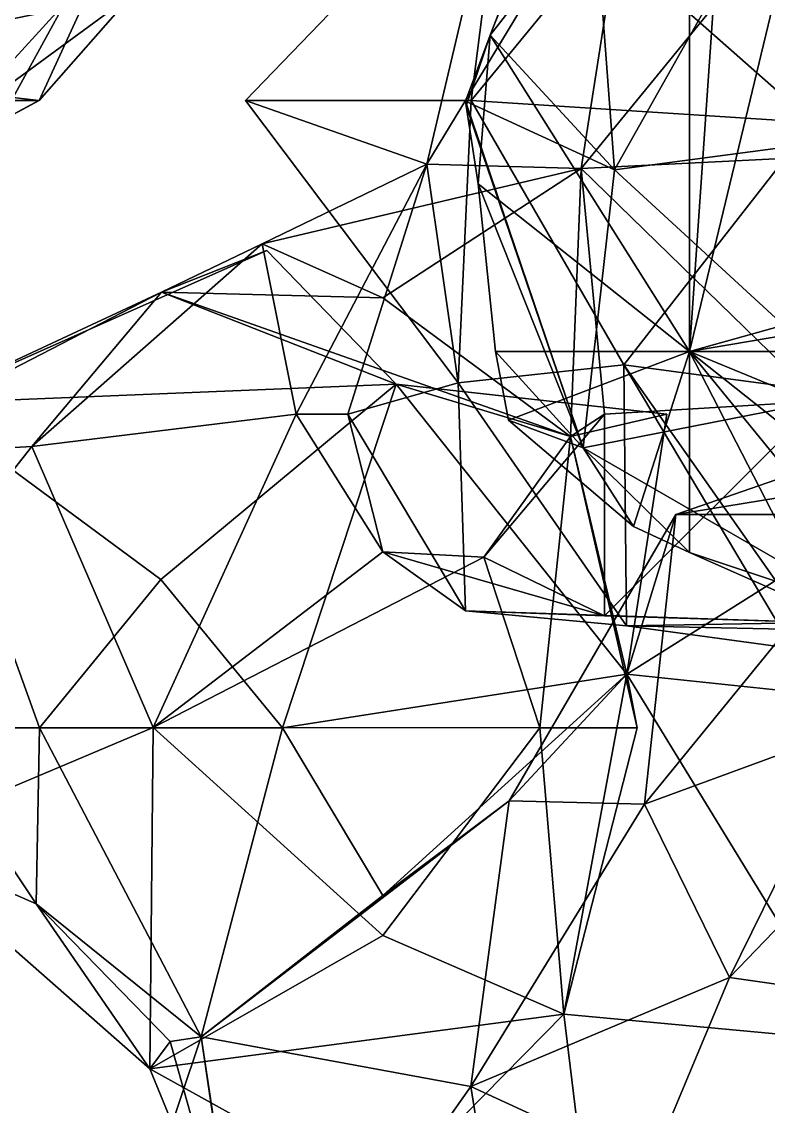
# Model space of a CAD drawing. Extents: x 290095 to 295679, y 4553756 to 4561441.
# Drawn here: x 293982.1 to 294024.5, y 4558671.6 to 4558733.2 of the extents above; entities that cross this region are included whole.
import ezdxf

# ---------------------------------------------------------------- set-up
doc = ezdxf.new("R2010")
doc.units = 0
doc.layers.add('Au_ppm_Pref_-_0_5', color=7, linetype='CONTINUOUS')

msp = doc.modelspace()

# ---------------------------------------------------------------- linework, layer by layer
at = {"layer": 'Au_ppm_Pref_-_0_5'}
for points in [[(293991.168, 4558746.394, 1870.241), (293967.814, 4558748.371, 1872.922), (293974.465, 4558732.861, 1870.887)], [(294027.015, 4558727.496, 1872.404), (294025.032, 4558748.246, 1874.998), (294015.176, 4558737.956, 1873.755)], [(294028.011, 4558747.812, 1941.667), (294020, 4558714.485, 1944.21), (294022.247, 4558747.154, 1941.972)], [(294056.977, 4558724.822, 1941.856), (294020, 4558714.485, 1944.21), (294028.011, 4558747.812, 1941.667)], [(294020, 4558746.991, 1942.084), (294008.684, 4558732.45, 1943.022), (294013.944, 4558746.067, 1942.138)], [(294020, 4558714.485, 1944.21), (294008.684, 4558732.45, 1943.022), (294020, 4558746.991, 1942.084)], [(294022.247, 4558747.154, 1941.972), (294020, 4558714.485, 1944.21), (294020, 4558746.991, 1942.084)], [(293974.465, 4558732.861, 1870.887), (293977.379, 4558733.367, 1869.345), (293991.168, 4558746.394, 1870.241)], [(293977.379, 4558733.367, 1869.345), (293981.506, 4558728.741, 1868.942), (293991.168, 4558746.394, 1870.241)], [(293983.069, 4558728.741, 1870.887), (293991.168, 4558746.394, 1870.241), (293981.506, 4558728.741, 1868.942)], [(293988.374, 4558734.776, 1875.571), (293991.168, 4558746.394, 1870.241), (293983.069, 4558728.741, 1870.887)], [(294008.684, 4558732.45, 1943.022), (294014.134, 4558746.265, 1941.959), (294013.944, 4558746.067, 1942.138)], [(294015.733, 4558724.8, 1937.796), (294014.134, 4558746.265, 1941.959), (294008.684, 4558732.45, 1943.022)], [(294027.617, 4558745.95, 1935.626), (294014.134, 4558746.265, 1941.959), (294015.733, 4558724.8, 1937.796)], [(293977.639, 4558745.72, 1888.131), (293993.427, 4558744.035, 1882.643), (293978.152, 4558727.29, 1882.703)], [(294042.831, 4558728.407, 1936.962), (294027.617, 4558745.95, 1935.626), (294015.733, 4558724.8, 1937.796)], [(294005.077, 4558725.122, 1883.159), (294016.953, 4558744.707, 1881.733), (294013.838, 4558724.882, 1888.05)], [(294005.077, 4558725.122, 1883.159), (294009.557, 4558744.049, 1876.827), (294016.953, 4558744.707, 1881.733)], [(294016.953, 4558744.707, 1881.733), (294027.775, 4558741.941, 1887.166), (294013.838, 4558724.882, 1888.05)], [(293978.152, 4558727.29, 1882.703), (293993.427, 4558744.035, 1882.643), (293988.374, 4558734.776, 1875.571)], [(294005.077, 4558725.122, 1883.159), (293994.795, 4558728.741, 1876.827), (294009.557, 4558744.049, 1876.827)], [(293994.795, 4558728.741, 1876.827), (294007.601, 4558728.741, 1873.256), (294009.557, 4558744.049, 1876.827)], [(294009.557, 4558744.049, 1876.827), (294007.601, 4558728.741, 1873.256), (294015.176, 4558737.956, 1873.755)], [(294039.347, 4558726.145, 1887.356), (294013.838, 4558724.882, 1888.05), (294027.775, 4558741.941, 1887.166)], [(294015.176, 4558737.956, 1873.755), (294007.601, 4558728.741, 1873.256), (294027.015, 4558727.496, 1872.404)], [(293967.533, 4558730.534, 1876.126), (293978.152, 4558727.29, 1882.703), (293988.374, 4558734.776, 1875.571)], [(293967.533, 4558730.534, 1876.126), (293988.374, 4558734.776, 1875.571), (293983.05, 4558728.741, 1873.561)], [(293988.374, 4558734.776, 1875.571), (293983.069, 4558728.741, 1870.887), (293983.05, 4558728.741, 1873.561)], [(294007.322, 4558728.442, 1943.282), (294007.286, 4558728.71, 1943.265), (294008.684, 4558732.45, 1943.022)], [(294007.286, 4558728.71, 1943.265), (294015.733, 4558724.8, 1937.796), (294008.684, 4558732.45, 1943.022)], [(294008.684, 4558732.45, 1943.022), (294008, 4558724.01, 1943.573), (294007.322, 4558728.442, 1943.282)], [(294020, 4558714.485, 1944.21), (294008, 4558724.01, 1943.573), (294008.684, 4558732.45, 1943.022)], [(293967.533, 4558730.534, 1876.126), (293983.05, 4558728.741, 1873.561), (293976.635, 4558725.277, 1870.645)], [(293983.05, 4558728.741, 1873.561), (293983.069, 4558728.741, 1870.887), (293976.635, 4558725.277, 1870.645)], [(293983.069, 4558728.741, 1870.887), (293981.506, 4558728.741, 1868.942), (293976.635, 4558725.277, 1870.645)], [(294006.861, 4558712.706, 1877.606), (293994.795, 4558728.741, 1876.827), (294005.077, 4558725.122, 1883.159)], [(294006.861, 4558712.706, 1877.606), (294007.601, 4558728.741, 1873.256), (293994.795, 4558728.741, 1876.827)], [(294006.861, 4558712.706, 1877.606), (294016.265, 4558713.73, 1872.336), (294007.601, 4558728.741, 1873.256)], [(294013.963, 4558709.017, 1941.656), (294007.286, 4558728.71, 1943.265), (294007.322, 4558728.442, 1943.282)], [(294015.733, 4558724.8, 1937.796), (294007.286, 4558728.71, 1943.265), (294013.963, 4558709.017, 1941.656)], [(294013.963, 4558709.017, 1941.656), (294007.322, 4558728.442, 1943.282), (294008, 4558724.01, 1943.573)], [(294027.015, 4558727.496, 1872.404), (294007.601, 4558728.741, 1873.256), (294016.265, 4558713.73, 1872.336)], [(294042.831, 4558728.407, 1936.962), (294015.733, 4558724.8, 1937.796), (294029.565, 4558712.085, 1937.451)], [(294027.015, 4558727.496, 1872.404), (294016.265, 4558713.73, 1872.336), (294040.463, 4558710.497, 1870.769)], [(294027.409, 4558711.661, 1887.374), (294013.838, 4558724.882, 1888.05), (294039.347, 4558726.145, 1887.356)], [(294013.838, 4558724.882, 1888.05), (293995.732, 4558720.602, 1888.705), (294005.077, 4558725.122, 1883.159)], [(293997.668, 4558710.923, 1886.391), (294005.077, 4558725.122, 1883.159), (293995.732, 4558720.602, 1888.705)], [(294013.838, 4558724.882, 1888.05), (294002.577, 4558717.54, 1890.911), (293995.732, 4558720.602, 1888.705)], [(293997.668, 4558710.923, 1886.391), (294000.592, 4558710.923, 1882.766), (294005.077, 4558725.122, 1883.159)], [(294006.861, 4558712.706, 1877.606), (294005.077, 4558725.122, 1883.159), (294000.592, 4558710.923, 1882.766)], [(294013.838, 4558724.882, 1888.05), (294013.236, 4558709.662, 1894.99), (294002.577, 4558717.54, 1890.911)], [(294013.838, 4558724.882, 1888.05), (294015.161, 4558710.923, 1888.705), (294013.236, 4558709.662, 1894.99)], [(294013.838, 4558724.882, 1888.05), (294027.409, 4558711.661, 1887.374), (294015.161, 4558710.923, 1888.705)], [(294015.733, 4558724.8, 1937.796), (294013.963, 4558709.017, 1941.656), (294029.565, 4558712.085, 1937.451)], [(294056.977, 4558724.822, 1941.856), (294057.29, 4558720.809, 1942.104), (294020, 4558714.485, 1944.21)], [(294008.977, 4558714.485, 1944.577), (294008, 4558724.01, 1943.573), (294020, 4558714.485, 1944.21)], [(294013.963, 4558709.017, 1941.656), (294008, 4558724.01, 1943.573), (294008.977, 4558714.485, 1944.577)], [(293982.655, 4558709.095, 1890.225), (293995.732, 4558720.602, 1888.705), (293990.013, 4558717.845, 1894.608)], [(293982.655, 4558709.095, 1890.225), (293997.668, 4558710.923, 1886.391), (293995.732, 4558720.602, 1888.705)], [(294002.577, 4558717.54, 1890.911), (293990.013, 4558717.845, 1894.608), (293995.732, 4558720.602, 1888.705)], [(294057.29, 4558720.809, 1942.104), (294057.152, 4558714.485, 1942.524), (294020, 4558714.485, 1944.21)], [(293990.013, 4558717.845, 1894.608), (293996.007, 4558720.214, 1900.584), (293976.442, 4558711.531, 1900.615)], [(293996.007, 4558720.214, 1900.584), (294003.345, 4558712.618, 1901.622), (293976.442, 4558711.531, 1900.615)], [(293996.007, 4558720.214, 1900.584), (293990.013, 4558717.845, 1894.608), (294003.345, 4558712.618, 1901.622)], [(293982.655, 4558709.095, 1890.225), (293990.013, 4558717.845, 1894.608), (293971.835, 4558708.464, 1894.645)], [(293971.835, 4558708.464, 1894.645), (293990.013, 4558717.845, 1894.608), (293976.442, 4558711.531, 1900.615)], [(294003.345, 4558712.618, 1901.622), (293990.013, 4558717.845, 1894.608), (294013.236, 4558709.662, 1894.99)], [(294013.236, 4558709.662, 1894.99), (293990.013, 4558717.845, 1894.608), (294002.577, 4558717.54, 1890.911)], [(294009.71, 4558710.574, 1944.727), (294008.977, 4558714.485, 1944.577), (294020, 4558714.485, 1944.21)], [(294009.71, 4558710.574, 1944.727), (294013.963, 4558709.017, 1941.656), (294008.977, 4558714.485, 1944.577)], [(294009.71, 4558710.574, 1944.727), (294020, 4558714.485, 1944.21), (294016.812, 4558704.552, 1944.76)], [(294016.812, 4558704.552, 1944.76), (294020, 4558714.485, 1944.21), (294020, 4558703.059, 1944.721)], [(294020, 4558714.485, 1944.21), (294027.613, 4558699.689, 1944.431), (294020, 4558703.059, 1944.721)], [(294020, 4558714.485, 1944.21), (294032.117, 4558699.636, 1944.172), (294027.613, 4558699.689, 1944.431)], [(294020, 4558714.485, 1944.21), (294038.174, 4558700.061, 1943.803), (294032.117, 4558699.636, 1944.172)], [(294048.504, 4558702.746, 1943.256), (294020, 4558714.485, 1944.21), (294057.152, 4558714.485, 1942.524)], [(294038.174, 4558700.061, 1943.803), (294020, 4558714.485, 1944.21), (294048.504, 4558702.746, 1943.256)], [(294006.861, 4558712.706, 1877.606), (294016.425, 4558698.898, 1878.169), (294016.265, 4558713.73, 1872.336)], [(294025.075, 4558701.203, 1872.314), (294016.265, 4558713.73, 1872.336), (294025.863, 4558697.622, 1873.294)], [(294016.265, 4558713.73, 1872.336), (294016.425, 4558698.898, 1878.169), (294025.863, 4558697.622, 1873.294)], [(294040.463, 4558710.497, 1870.769), (294016.265, 4558713.73, 1872.336), (294025.075, 4558701.203, 1872.314)], [(293989.978, 4558701.529, 1903.392), (293976.442, 4558711.531, 1900.615), (294003.345, 4558712.618, 1901.622)], [(293996.88, 4558693.105, 1903.838), (293989.978, 4558701.529, 1903.392), (294003.345, 4558712.618, 1901.622)], [(293996.88, 4558693.105, 1903.838), (294003.345, 4558712.618, 1901.622), (294016.434, 4558696.153, 1901.007)], [(294006.861, 4558712.706, 1877.606), (294000.592, 4558710.923, 1882.766), (294007.273, 4558699.746, 1882.766)], [(294018.706, 4558710.923, 1900.584), (294016.434, 4558696.153, 1901.007), (294003.345, 4558712.618, 1901.622)], [(294013.236, 4558709.662, 1894.99), (294018.706, 4558710.923, 1900.584), (294003.345, 4558712.618, 1901.622)], [(294006.861, 4558712.706, 1877.606), (294007.273, 4558699.746, 1882.766), (294016.425, 4558698.898, 1878.169)], [(294032.66, 4558707.417, 1912.043), (294019.212, 4558705.215, 1906.523), (294040.012, 4558712.444, 1906.519)], [(294030.834, 4558705.223, 1901.042), (294040.012, 4558712.444, 1906.519), (294019.212, 4558705.215, 1906.523)], [(294030.132, 4558699.669, 1943.236), (294029.565, 4558712.085, 1937.451), (294013.963, 4558709.017, 1941.656)], [(293983.097, 4558693.105, 1903.827), (293976.214, 4558693.105, 1900.584), (293976.442, 4558711.531, 1900.615)], [(293989.978, 4558701.529, 1903.392), (293983.097, 4558693.105, 1903.827), (293976.442, 4558711.531, 1900.615)], [(294015.176, 4558699.46, 1886.587), (294015.161, 4558710.923, 1888.705), (294027.409, 4558711.661, 1887.374)], [(294015.176, 4558699.46, 1886.587), (294027.409, 4558711.661, 1887.374), (294027.331, 4558699.086, 1882.368)], [(293982.655, 4558709.095, 1890.225), (293989.536, 4558693.129, 1888.243), (293997.668, 4558710.923, 1886.391)], [(293997.668, 4558710.923, 1886.391), (293989.536, 4558693.129, 1888.243), (294002.577, 4558703.105, 1886.099)], [(294002.577, 4558703.105, 1886.099), (294000.592, 4558710.923, 1882.766), (293997.668, 4558710.923, 1886.391)], [(294002.577, 4558703.105, 1886.099), (294007.273, 4558699.746, 1882.766), (294000.592, 4558710.923, 1882.766)], [(294008.321, 4558702.799, 1888.705), (294013.236, 4558709.662, 1894.99), (294015.161, 4558710.923, 1888.705)], [(294015.176, 4558699.46, 1886.587), (294008.321, 4558702.799, 1888.705), (294015.161, 4558710.923, 1888.705)], [(294013.963, 4558709.017, 1941.656), (294009.71, 4558710.574, 1944.727), (294016.812, 4558704.552, 1944.76)], [(294013.236, 4558709.662, 1894.99), (294016.434, 4558696.153, 1901.007), (294018.706, 4558710.923, 1900.584)], [(294008.321, 4558702.799, 1888.705), (294011.49, 4558693.105, 1890.443), (294013.236, 4558709.662, 1894.99)], [(294017.032, 4558693.105, 1894.645), (294013.236, 4558709.662, 1894.99), (294011.49, 4558693.105, 1890.443)], [(294013.236, 4558709.662, 1894.99), (294017.032, 4558693.105, 1894.645), (294016.434, 4558696.153, 1901.007)], [(293982.655, 4558709.095, 1890.225), (293971.835, 4558708.464, 1894.645), (293970.051, 4558693.105, 1891.19)], [(293982.655, 4558709.095, 1890.225), (293970.051, 4558693.105, 1891.19), (293989.536, 4558693.129, 1888.243)], [(294020, 4558703.059, 1944.721), (294013.963, 4558709.017, 1941.656), (294016.812, 4558704.552, 1944.76)], [(294030.132, 4558699.669, 1943.236), (294013.963, 4558709.017, 1941.656), (294020, 4558703.059, 1944.721)], [(294032.66, 4558707.417, 1912.043), (294029.259, 4558693.105, 1912.463), (294017.434, 4558688.774, 1909.955)], [(294032.66, 4558707.417, 1912.043), (294017.434, 4558688.774, 1909.955), (294019.212, 4558705.215, 1906.523)], [(294009.765, 4558688.97, 1906.523), (294016.434, 4558696.153, 1901.007), (294019.212, 4558705.215, 1906.523)], [(294009.765, 4558688.97, 1906.523), (294019.212, 4558705.215, 1906.523), (294017.434, 4558688.774, 1909.955)], [(294040.537, 4558693.611, 1899.018), (294030.834, 4558705.223, 1901.042), (294016.434, 4558696.153, 1901.007)], [(294019.212, 4558705.215, 1906.523), (294016.434, 4558696.153, 1901.007), (294030.834, 4558705.223, 1901.042)], [(294008.321, 4558702.799, 1888.705), (294002.577, 4558703.105, 1886.099), (293989.536, 4558693.129, 1888.243)], [(294015.176, 4558699.46, 1886.587), (294007.273, 4558699.746, 1882.766), (294002.577, 4558703.105, 1886.099)], [(294015.176, 4558699.46, 1886.587), (294002.577, 4558703.105, 1886.099), (294008.321, 4558702.799, 1888.705)], [(294030.132, 4558699.669, 1943.236), (294020, 4558703.059, 1944.721), (294027.613, 4558699.689, 1944.431)], [(294011.49, 4558693.105, 1890.443), (294008.321, 4558702.799, 1888.705), (293989.536, 4558693.129, 1888.243)], [(293996.88, 4558693.105, 1903.838), (293983.097, 4558693.105, 1903.827), (293989.978, 4558701.529, 1903.392)], [(294015.176, 4558699.46, 1886.587), (294027.331, 4558699.086, 1882.368), (294007.273, 4558699.746, 1882.766)], [(294007.273, 4558699.746, 1882.766), (294027.331, 4558699.086, 1882.368), (294016.425, 4558698.898, 1878.169)], [(294027.331, 4558699.086, 1882.368), (294041.509, 4558698.367, 1877.406), (294016.425, 4558698.898, 1878.169)], [(294016.425, 4558698.898, 1878.169), (294041.509, 4558698.367, 1877.406), (294025.863, 4558697.622, 1873.294)], [(294002.577, 4558683.584, 1903.35), (293996.88, 4558693.105, 1903.838), (294016.434, 4558696.153, 1901.007)], [(294002.577, 4558683.584, 1903.35), (294016.434, 4558696.153, 1901.007), (294009.765, 4558688.97, 1906.523)], [(294012.852, 4558676.852, 1895.491), (294029.165, 4558675.323, 1898.663), (294016.434, 4558696.153, 1901.007)], [(294012.852, 4558676.852, 1895.491), (294016.434, 4558696.153, 1901.007), (294017.032, 4558693.105, 1894.645)], [(294040.537, 4558693.611, 1899.018), (294016.434, 4558696.153, 1901.007), (294029.165, 4558675.323, 1898.663)], [(293974.524, 4558686.79, 1895.359), (293989.536, 4558693.129, 1888.243), (293970.051, 4558693.105, 1891.19)], [(293989.348, 4558673.735, 1894.571), (293989.536, 4558693.129, 1888.243), (293974.524, 4558686.79, 1895.359)], [(293976.214, 4558693.105, 1900.584), (293982.907, 4558683.105, 1900.584), (293974.524, 4558686.79, 1895.359)], [(293982.907, 4558683.105, 1900.584), (293976.214, 4558693.105, 1900.584), (293983.097, 4558693.105, 1903.827)], [(293992.27, 4558675.561, 1905.908), (293982.907, 4558683.105, 1900.584), (293983.097, 4558693.105, 1903.827)], [(293992.27, 4558675.561, 1905.908), (293983.097, 4558693.105, 1903.827), (293996.88, 4558693.105, 1903.838)], [(293989.536, 4558693.129, 1888.243), (293989.348, 4558673.735, 1894.571), (294002.577, 4558681.309, 1890.713)], [(294002.577, 4558681.309, 1890.713), (294011.49, 4558693.105, 1890.443), (293989.536, 4558693.129, 1888.243)], [(293992.27, 4558675.561, 1905.908), (293996.88, 4558693.105, 1903.838), (294002.577, 4558683.584, 1903.35)], [(294002.577, 4558681.309, 1890.713), (294012.852, 4558676.852, 1895.491), (294011.49, 4558693.105, 1890.443)], [(294012.852, 4558676.852, 1895.491), (294017.032, 4558693.105, 1894.645), (294011.49, 4558693.105, 1890.443)], [(294029.259, 4558693.105, 1912.463), (294022.259, 4558678.923, 1913.851), (294017.434, 4558688.774, 1909.955)], [(294033.237, 4558690.317, 1916.61), (294022.259, 4558678.923, 1913.851), (294029.259, 4558693.105, 1912.463)], [(294033.237, 4558690.317, 1916.61), (294037.925, 4558676.687, 1919.981), (294022.259, 4558678.923, 1913.851)], [(293992.27, 4558675.561, 1905.908), (294009.765, 4558688.97, 1906.523), (294007.586, 4558672.736, 1911.585)], [(293992.27, 4558675.561, 1905.908), (294002.577, 4558683.584, 1903.35), (294009.765, 4558688.97, 1906.523)], [(294009.765, 4558688.97, 1906.523), (294017.434, 4558688.774, 1909.955), (294007.586, 4558672.736, 1911.585)], [(294007.586, 4558672.736, 1911.585), (294017.434, 4558688.774, 1909.955), (294022.259, 4558678.923, 1913.851)], [(293982.907, 4558683.105, 1900.584), (293989.348, 4558673.735, 1894.571), (293974.524, 4558686.79, 1895.359)], [(293992.27, 4558675.561, 1905.908), (293990.503, 4558675.287, 1900.584), (293982.907, 4558683.105, 1900.584)], [(293990.503, 4558675.287, 1900.584), (293989.348, 4558673.735, 1894.571), (293982.907, 4558683.105, 1900.584)], [(294002.577, 4558681.309, 1890.713), (293989.348, 4558673.735, 1894.571), (294012.852, 4558676.852, 1895.491)], [(294022.259, 4558678.923, 1913.851), (294017.726, 4558668.061, 1917.195), (294007.586, 4558672.736, 1911.585)], [(294017.726, 4558668.061, 1917.195), (294022.259, 4558678.923, 1913.851), (294037.925, 4558676.687, 1919.981)], [(293989.348, 4558673.735, 1894.571), (294002.577, 4558666.4, 1897.622), (294012.852, 4558676.852, 1895.491)], [(294015.198, 4558657.564, 1900.607), (294012.852, 4558676.852, 1895.491), (294002.577, 4558666.4, 1897.622)], [(294015.198, 4558657.564, 1900.607), (294029.165, 4558675.323, 1898.663), (294012.852, 4558676.852, 1895.491)], [(294027.775, 4558666.819, 1921.519), (294017.726, 4558668.061, 1917.195), (294037.925, 4558676.687, 1919.981)], [(293992.27, 4558675.561, 1905.908), (293995.263, 4558655.241, 1912), (293986.205, 4558657.469, 1906.523)], [(293992.27, 4558675.561, 1905.908), (293986.205, 4558657.469, 1906.523), (293994.41, 4558661.42, 1901.356)], [(293992.27, 4558675.561, 1905.908), (293994.41, 4558661.42, 1901.356), (293990.503, 4558675.287, 1900.584)], [(293992.27, 4558675.561, 1905.908), (294007.586, 4558672.736, 1911.585), (293995.263, 4558655.241, 1912)], [(293990.503, 4558675.287, 1900.584), (293994.41, 4558661.42, 1901.356), (293989.348, 4558673.735, 1894.571)], [(294015.198, 4558657.564, 1900.607), (294036.474, 4558662.286, 1902.081), (294029.165, 4558675.323, 1898.663)], [(293994.41, 4558661.42, 1901.356), (294002.577, 4558666.4, 1897.622), (293989.348, 4558673.735, 1894.571)], [(293995.263, 4558655.241, 1912), (294007.586, 4558672.736, 1911.585), (294010.452, 4558654.658, 1917.475)], [(294007.586, 4558672.736, 1911.585), (294017.726, 4558668.061, 1917.195), (294010.452, 4558654.658, 1917.475)]]:
    msp.add_3dface(points, dxfattribs=at)

doc.saveas('drawing.dxf')
